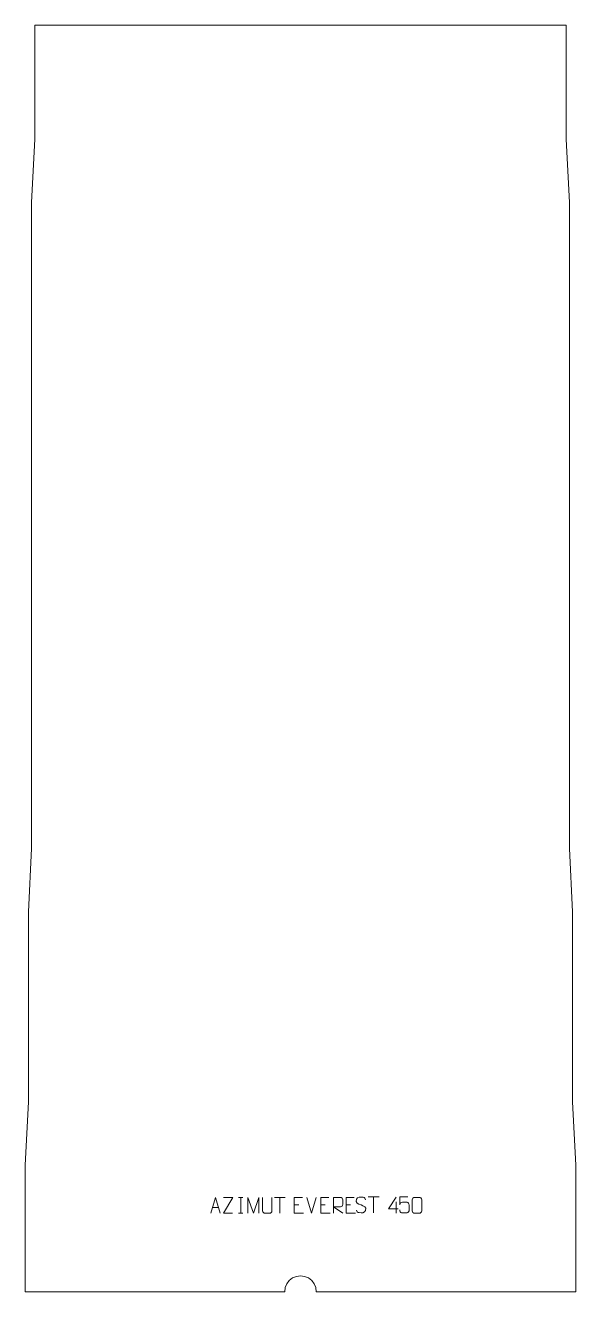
# Model space of a CAD drawing. Header units: millimetres. Extents: x -435 to 435, y -1510 to 490.
import ezdxf

# ---------------------------------------------------------------- set-up
doc = ezdxf.new("R2010")
doc.units = ezdxf.units.MM
doc.header["$MEASUREMENT"] = 0
doc.layers.add('layer 1', color=7, linetype='Continuous')

msp = doc.modelspace()

# ---------------------------------------------------------------- linework, layer by layer
at = {"layer": 'layer 1', "color": 242, "lineweight": 9}
msp.add_open_spline([(-434.9999, -1309.9997), (-434.9999, -1309.9997), (-430.0006, -1210.0002), (-430.0006, -1210.0002), (-430.0006, -1210.0002), (-430.0006, -1210.0002), (-430.0006, -910.0007), (-430.0006, -910.0007), (-430.0006, -910.0007), (-430.0006, -910.0007), (-425.0002, -809.9996), (-425.0002, -809.9996), (-425.0002, -809.9996), (-425.0002, -809.9996), (-425.0002, 209.9992), (-425.0002, 209.9992), (-425.0002, 209.9992), (-425.0002, 209.9992), (-420.0009, 310.0003), (-420.0009, 310.0003), (-420.0009, 310.0003), (-420.0009, 310.0003), (-420.0009, 490.0004), (-420.0009, 490.0004), (-420.0009, 490.0004), (-420.0009, 490.0004), (419.9994, 490.0004), (419.9994, 490.0004), (419.9994, 490.0004), (419.9994, 490.0004), (419.9994, 310.0003), (419.9994, 310.0003), (419.9994, 310.0003), (419.9994, 310.0003), (425.0002, 209.9992), (425.0002, 209.9992), (425.0002, 209.9992), (425.0002, 209.9992), (425.0002, -809.9996), (425.0002, -809.9996), (425.0002, -809.9996), (425.0002, -809.9996), (429.9995, -910.0007), (429.9995, -910.0007), (429.9995, -910.0007), (429.9995, -910.0007), (429.9995, -1210.0002), (429.9995, -1210.0002), (429.9995, -1210.0002), (429.9995, -1210.0002), (434.9999, -1309.9997), (434.9999, -1309.9997), (434.9999, -1309.9997), (434.9999, -1309.9997), (434.9999, -1509.9992), (434.9999, -1509.9992), (434.9999, -1509.9992), (434.9999, -1509.9992), (24.9997, -1509.9992), (24.9997, -1509.9992), (24.9997, -1509.9992), (24.9997, -1509.9992), (24.1481, -1503.5289), (24.1481, -1503.5289), (24.1481, -1503.5289), (24.1481, -1503.5289), (21.6498, -1497.5001), (21.6498, -1497.5001), (21.6498, -1497.5001), (21.6498, -1497.5001), (17.6777, -1492.3225), (17.6777, -1492.3225), (17.6777, -1492.3225), (17.6777, -1492.3225), (12.5001, -1488.3489), (12.5001, -1488.3489), (12.5001, -1488.3489), (12.5001, -1488.3489), (6.4698, -1485.8521), (6.4698, -1485.8521), (6.4698, -1485.8521), (6.4698, -1485.8521), (-0.0006, -1485.0005), (-0.0006, -1485.0005), (-0.0006, -1485.0005), (-0.0006, -1485.0005), (-6.4709, -1485.8521), (-6.4709, -1485.8521), (-6.4709, -1485.8521), (-6.4709, -1485.8521), (-12.5001, -1488.3489), (-12.5001, -1488.3489), (-12.5001, -1488.3489), (-12.5001, -1488.3489), (-17.6777, -1492.3225), (-17.6777, -1492.3225), (-17.6777, -1492.3225), (-17.6777, -1492.3225), (-21.6509, -1497.5001), (-21.6509, -1497.5001), (-21.6509, -1497.5001), (-21.6509, -1497.5001), (-24.1492, -1503.5289), (-24.1492, -1503.5289), (-24.1492, -1503.5289), (-24.1492, -1503.5289), (-25.0008, -1509.9992), (-25.0008, -1509.9992), (-25.0008, -1509.9992), (-25.0008, -1509.9992), (-434.9999, -1509.9992), (-434.9999, -1509.9992), (-434.9999, -1509.9992), (-434.9999, -1509.9992), (-434.9999, -1309.9997), (-434.9999, -1309.9997)], degree=3, knots=[0, 0, 0, 0, 0.033333333, 0.033333333, 0.033333333, 0.033333333, 0.066666667, 0.066666667, 0.066666667, 0.066666667, 0.1, 0.1, 0.1, 0.1, 0.133333333, 0.133333333, 0.133333333, 0.133333333, 0.166666667, 0.166666667, 0.166666667, 0.166666667, 0.2, 0.2, 0.2, 0.2, 0.233333333, 0.233333333, 0.233333333, 0.233333333, 0.266666667, 0.266666667, 0.266666667, 0.266666667, 0.3, 0.3, 0.3, 0.3, 0.333333333, 0.333333333, 0.333333333, 0.333333333, 0.366666667, 0.366666667, 0.366666667, 0.366666667, 0.4, 0.4, 0.4, 0.4, 0.433333333, 0.433333333, 0.433333333, 0.433333333, 0.466666667, 0.466666667, 0.466666667, 0.466666667, 0.5, 0.5, 0.5, 0.5, 0.533333333, 0.533333333, 0.533333333, 0.533333333, 0.566666667, 0.566666667, 0.566666667, 0.566666667, 0.6, 0.6, 0.6, 0.6, 0.633333333, 0.633333333, 0.633333333, 0.633333333, 0.666666667, 0.666666667, 0.666666667, 0.666666667, 0.7, 0.7, 0.7, 0.7, 0.733333333, 0.733333333, 0.733333333, 0.733333333, 0.766666667, 0.766666667, 0.766666667, 0.766666667, 0.8, 0.8, 0.8, 0.8, 0.833333333, 0.833333333, 0.833333333, 0.833333333, 0.866666667, 0.866666667, 0.866666667, 0.866666667, 0.9, 0.9, 0.9, 0.9, 0.933333333, 0.933333333, 0.933333333, 0.933333333, 1, 1, 1, 1], dxfattribs=at)
at = {"layer": 'layer 1', "color": 250, "lineweight": 9}
for points, knots in [([(95.6341, -1372.8515), (91.3858, -1371.3811), (86.4777, -1369.5853), (88.4828, -1364.065), (88.4828, -1364.065), (89.9863, -1359.9251), (95.1999, -1360.3136), (98.8035, -1360.9147), (98.8035, -1360.9147), (101.6641, -1361.3919), (102.5288, -1362.6051), (102.8394, -1364.6892)], [0, 0, 0, 0, 0.25, 0.25, 0.25, 0.25, 0.5, 0.5, 0.5, 0.5, 1, 1, 1, 1]), ([(-141.9931, -1386.0992), (-141.9931, -1386.0992), (-134.6221, -1361.1457), (-134.6221, -1361.1457), (-134.6221, -1361.1457), (-134.6221, -1361.1457), (-127.0522, -1386.0992), (-127.0522, -1386.0992)], [0, 0, 0, 0, 0.333333333, 0.333333333, 0.333333333, 0.333333333, 1, 1, 1, 1]), ([(-107.2253, -1386.1012), (-107.2253, -1386.1012), (-121.8443, -1386.1012), (-121.8443, -1386.1012), (-121.8443, -1386.1012), (-121.8443, -1386.1012), (-107.201, -1361.1438), (-107.201, -1361.1438), (-107.201, -1361.1438), (-107.201, -1361.1438), (-121.8443, -1361.1438), (-121.8443, -1361.1438)], [0, 0, 0, 0, 0.25, 0.25, 0.25, 0.25, 0.5, 0.5, 0.5, 0.5, 1, 1, 1, 1]), ([(-83.3651, -1386.1014), (-83.3651, -1386.1014), (-83.3651, -1361.1435), (-83.3651, -1361.1435), (-83.3651, -1361.1435), (-83.3651, -1361.1435), (-74.44, -1386.1014), (-74.44, -1386.1014), (-74.44, -1386.1014), (-74.44, -1386.1014), (-65.6801, -1361.144), (-65.6801, -1361.144), (-65.6801, -1361.144), (-65.6801, -1361.144), (-65.6801, -1386.1014), (-65.6801, -1386.1014)], [0, 0, 0, 0, 0.2, 0.2, 0.2, 0.2, 0.4, 0.4, 0.4, 0.4, 0.6, 0.6, 0.6, 0.6, 1, 1, 1, 1]), ([(-45.1954, -1361.1415), (-45.1958, -1366.681), (-45.1, -1376.8828), (-45.0996, -1382.4232), (-45.0996, -1382.4232), (-45.2394, -1384.6627), (-46.9166, -1386.0889), (-49.0643, -1386.0994), (-49.0643, -1386.0994), (-51.3962, -1386.099), (-53.7281, -1386.099), (-56.0596, -1386.0994), (-56.0596, -1386.0994), (-57.9846, -1386.2009), (-59.9567, -1384.3844), (-59.9455, -1382.4399), (-59.9455, -1382.4399), (-59.9452, -1376.878), (-59.8498, -1366.7026), (-59.8502, -1361.1415)], [0, 0, 0, 0, 0.166666667, 0.166666667, 0.166666667, 0.166666667, 0.333333333, 0.333333333, 0.333333333, 0.333333333, 0.5, 0.5, 0.5, 0.5, 0.666666667, 0.666666667, 0.666666667, 0.666666667, 1, 1, 1, 1]), ([(2.9184, -1361.1457), (2.9184, -1361.1457), (-9.9555, -1361.1457), (-9.9555, -1361.1457), (-9.9555, -1361.1457), (-9.9555, -1361.1457), (-9.9555, -1386.0993), (-9.9555, -1386.0993), (-9.9555, -1386.0993), (-9.9555, -1386.0993), (4.9103, -1386.0993), (4.9103, -1386.0993)], [0, 0, 0, 0, 0.25, 0.25, 0.25, 0.25, 0.5, 0.5, 0.5, 0.5, 1, 1, 1, 1]), ([(44.9184, -1361.1457), (44.9184, -1361.1457), (32.0445, -1361.1457), (32.0445, -1361.1457), (32.0445, -1361.1457), (32.0445, -1361.1457), (32.0445, -1386.0993), (32.0445, -1386.0993), (32.0445, -1386.0993), (32.0445, -1386.0993), (46.9103, -1386.0993), (46.9103, -1386.0993)], [0, 0, 0, 0, 0.25, 0.25, 0.25, 0.25, 0.5, 0.5, 0.5, 0.5, 1, 1, 1, 1]), ([(52.1453, -1386.0992), (52.1453, -1386.0992), (52.1453, -1361.1457), (52.1453, -1361.1457), (52.1453, -1361.1457), (55.7401, -1361.1457), (59.3356, -1361.1457), (62.9308, -1361.1457), (62.9308, -1361.1457), (65.2561, -1361.1834), (66.8134, -1362.6734), (66.8093, -1365.0398), (66.8093, -1365.0398), (66.8089, -1367.0753), (66.8089, -1370.1347), (66.8093, -1372.1707), (66.8093, -1372.1707), (66.8028, -1374.0462), (64.9905, -1375.988), (62.981, -1376.0071), (62.981, -1376.0071), (62.981, -1376.0071), (52.1453, -1376.0071), (52.1453, -1376.0071), (52.1453, -1376.0071), (52.1453, -1376.0071), (66.8, -1386.0992), (66.8, -1386.0992)], [0, 0, 0, 0, 0.125, 0.125, 0.125, 0.125, 0.25, 0.25, 0.25, 0.25, 0.375, 0.375, 0.375, 0.375, 0.5, 0.5, 0.5, 0.5, 0.625, 0.625, 0.625, 0.625, 0.75, 0.75, 0.75, 0.75, 1, 1, 1, 1]), ([(84.9184, -1361.1457), (84.9184, -1361.1457), (72.0445, -1361.1457), (72.0445, -1361.1457), (72.0445, -1361.1457), (72.0445, -1361.1457), (72.0445, -1386.0993), (72.0445, -1386.0993), (72.0445, -1386.0993), (72.0445, -1386.0993), (86.9103, -1386.0993), (86.9103, -1386.0993)], [0, 0, 0, 0, 0.25, 0.25, 0.25, 0.25, 0.5, 0.5, 0.5, 0.5, 1, 1, 1, 1]), ([(95.6341, -1372.8516), (99.6527, -1374.4983), (104.6822, -1376.3866), (102.8482, -1381.7469), (102.8482, -1381.7469), (101.3884, -1386.0133), (96.4776, -1385.7566), (92.7515, -1385.2019), (92.7515, -1385.2019), (90.0015, -1384.7921), (88.7806, -1383.5786), (88.4026, -1381.4664)], [0, 0, 0, 0, 0.25, 0.25, 0.25, 0.25, 0.5, 0.5, 0.5, 0.5, 1, 1, 1, 1]), ([(154.1211, -1378.9177), (154.1211, -1378.9177), (139.2994, -1378.9177), (139.2994, -1378.9177), (139.2994, -1378.9177), (139.2994, -1378.9177), (151.177, -1360.8472), (151.177, -1360.8472)], [0, 0, 0, 0, 0.333333333, 0.333333333, 0.333333333, 0.333333333, 1, 1, 1, 1]), ([(169.6972, -1360.4107), (169.6972, -1360.4107), (156.8455, -1360.4107), (156.8455, -1360.4107), (156.8455, -1360.4107), (156.8458, -1364.6413), (156.8458, -1368.8722), (156.8455, -1373.1034), (156.8455, -1373.1034), (156.8452, -1369.7933), (158.4762, -1368.7215), (161.2882, -1368.661), (161.2882, -1368.661), (163.7278, -1368.6607), (166.1673, -1368.6607), (168.6065, -1368.661), (168.6065, -1368.661), (170.2563, -1368.6542), (171.7312, -1371.0347), (171.7597, -1373.1034), (171.7597, -1373.1034), (171.7594, -1375.6907), (171.7594, -1378.2783), (171.7597, -1380.866), (171.7597, -1380.866), (171.8059, -1382.8254), (170.3065, -1385.2617), (168.6806, -1385.3202), (168.6806, -1385.3202), (166.7241, -1385.3199), (161.8291, -1385.3199), (159.8721, -1385.3202), (159.8721, -1385.3202), (158.0266, -1385.329), (156.9195, -1383.3642), (156.8987, -1380.8131)], [0, 0, 0, 0, 0.1, 0.1, 0.1, 0.1, 0.2, 0.2, 0.2, 0.2, 0.3, 0.3, 0.3, 0.3, 0.4, 0.4, 0.4, 0.4, 0.5, 0.5, 0.5, 0.5, 0.6, 0.6, 0.6, 0.6, 0.7, 0.7, 0.7, 0.7, 0.8, 0.8, 0.8, 0.8, 1, 1, 1, 1]), ([(180.4535, -1361.0355), (182.8196, -1361.0355), (185.1861, -1361.0355), (187.5526, -1361.0355), (187.5526, -1361.0355), (189.5331, -1360.9999), (191.5591, -1362.4942), (191.5862, -1364.9363), (191.5862, -1364.9363), (191.5858, -1370.6937), (191.5858, -1376.4515), (191.5862, -1382.2097), (191.5862, -1382.2097), (191.4441, -1384.5373), (189.7377, -1386.0196), (187.5526, -1386.0304), (187.5526, -1386.0304), (185.1802, -1386.03), (182.8078, -1386.03), (180.4358, -1386.0304), (180.4358, -1386.0304), (178.4773, -1386.136), (176.4709, -1384.2481), (176.4823, -1382.2271), (176.4823, -1382.2271), (176.4827, -1376.4465), (176.4827, -1370.6662), (176.4823, -1364.8864), (176.4823, -1364.8864), (176.4866, -1362.7444), (178.2637, -1361.0219), (180.4535, -1361.0355)], [0, 0, 0, 0, 0.111111111, 0.111111111, 0.111111111, 0.111111111, 0.222222222, 0.222222222, 0.222222222, 0.222222222, 0.333333333, 0.333333333, 0.333333333, 0.333333333, 0.444444444, 0.444444444, 0.444444444, 0.444444444, 0.555555556, 0.555555556, 0.555555556, 0.555555556, 0.666666667, 0.666666667, 0.666666667, 0.666666667, 0.777777778, 0.777777778, 0.777777778, 0.777777778, 1, 1, 1, 1])]:
    msp.add_open_spline(points, degree=3, knots=knots, dxfattribs=at)
for points in [[(-139.2705, -1376.8498), (-139.2705, -1376.8498), (-129.7748, -1376.8498), (-129.7748, -1376.8498)], [(-98.1067, -1361.1457), (-98.1067, -1361.1457), (-90.9386, -1361.1457), (-90.9386, -1361.1457)], [(-94.5227, -1361.1457), (-94.5227, -1361.1457), (-94.5227, -1386.0992), (-94.5227, -1386.0992)], [(-41.0162, -1361.1692), (-41.0162, -1361.1692), (-24.029, -1361.1692), (-24.029, -1361.1692)], [(-32.5224, -1386.0992), (-32.5224, -1386.0992), (-32.5224, -1361.1457), (-32.5224, -1361.1457)], [(-9.9555, -1373.0254), (-9.9555, -1373.0254), (-2.7874, -1373.0254), (-2.7874, -1373.0254)], [(17.4774, -1386.0993), (17.4774, -1386.0993), (10.1556, -1361.1457), (10.1556, -1361.1457)], [(24.7993, -1361.1457), (24.7993, -1361.1457), (17.4775, -1386.0993), (17.4775, -1386.0993)], [(32.0445, -1373.0254), (32.0445, -1373.0254), (39.2126, -1373.0254), (39.2126, -1373.0254)], [(72.0445, -1373.0254), (72.0445, -1373.0254), (79.2126, -1373.0254), (79.2126, -1373.0254)], [(107.1405, -1360.3982), (107.1405, -1360.3982), (124.1277, -1360.3982), (124.1277, -1360.3982)], [(115.6343, -1385.3282), (115.6343, -1385.3282), (115.6343, -1360.3747), (115.6343, -1360.3747)], [(151.177, -1368.1566), (151.177, -1368.1566), (151.177, -1385.8213), (151.177, -1385.8213)], [(-98.1067, -1386.0992), (-98.1067, -1386.0992), (-90.9386, -1386.0992), (-90.9386, -1386.0992)]]:
    msp.add_open_spline(points, degree=3, dxfattribs=at)

doc.saveas('drawing.dxf')
